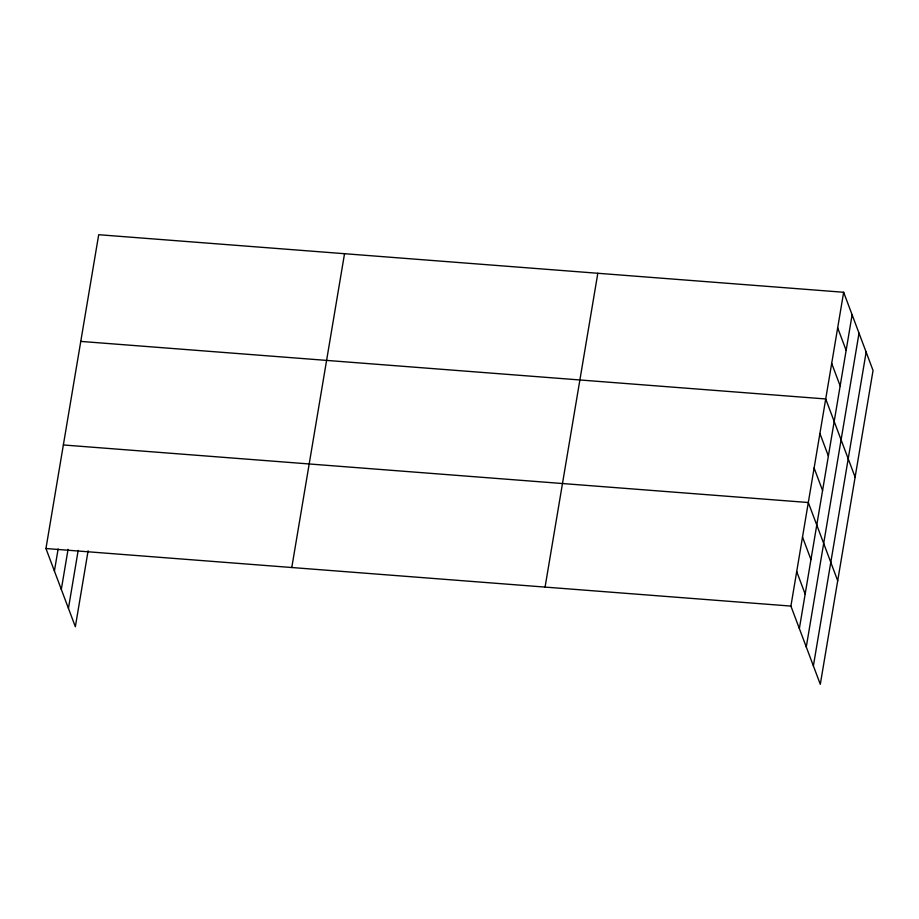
<?xml version="1.0" encoding="UTF-8"?>
<svg xmlns="http://www.w3.org/2000/svg" width="919" height="919" viewBox="0 0 919 919"><rect width="100%" height="100%" fill="white"/><g stroke="black" fill="none" stroke-linecap="round" stroke-linejoin="round"><path stroke-width="1.38" d="M88.109 550.791L75.347 626.735L45.95 548.528L98.701 234.713L843.653 292.265L873.05 370.472L820.299 684.287L790.903 606.081L843.653 292.265M54.416 571.044L58.127 548.953M61.32 589.424L68.052 549.378M68.443 608.355L78.184 550.366M291.782 567.517L344.533 253.701M545.07 587.092L597.821 273.265M799.358 628.596L852.12 314.78M806.273 646.976L859.024 333.16M813.384 665.907L866.146 352.092M80.769 341.408L825.721 398.961L855.118 477.168M63.354 444.968L808.306 502.521L837.703 580.728M45.95 548.528L790.903 606.081M837.668 327.83L846.135 350.346M831.695 363.396L840.161 385.911M819.909 433.481L828.375 455.996M814.108 468.001L822.574 490.516M802.505 537.041L810.972 559.556M796.704 571.561L805.159 594.076"/></g></svg>
